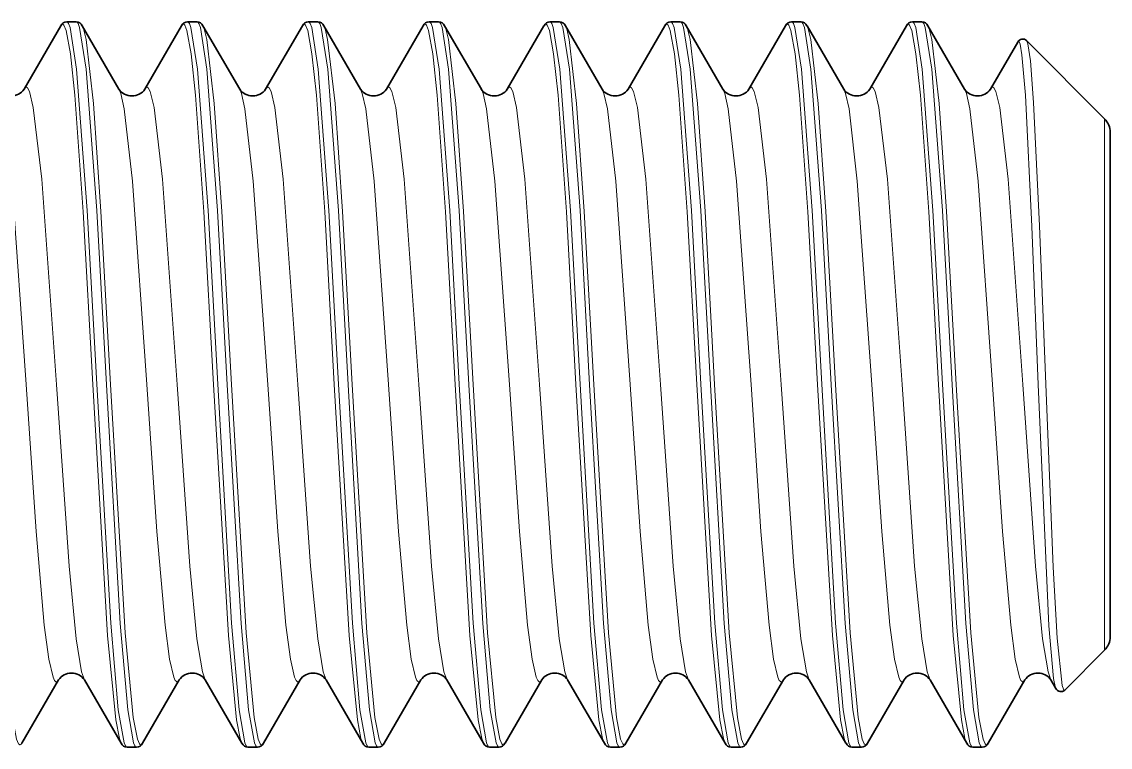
# Model space of a CAD drawing. Extents: x -131 to 1002, y -402 to 783.
# Drawn here: x -117.084 to -112.579, y 240.122 to 243.122 of the extents above; entities that cross this region are included whole.
import ezdxf

# ---------------------------------------------------------------- set-up
doc = ezdxf.new("R2010")
doc.units = 0

msp = doc.modelspace()

# ---------------------------------------------------------------- linework, layer by layer
at = {"color": 7, "lineweight": 35, "ltscale": 0.007572}
for p, q in [((-116.9224, 243.1056), (-117.0744, 242.8437)), ((-116.8337, 243.1056), (-116.6816, 242.8437)), ((-116.4224, 243.1056), (-116.5744, 242.8437)), ((-116.3337, 243.1056), (-116.1816, 242.8437)), ((-115.9224, 243.1056), (-116.0744, 242.8437)), ((-115.8337, 243.1056), (-115.6816, 242.8437)), ((-115.4224, 243.1056), (-115.5744, 242.8437)), ((-115.3337, 243.1056), (-115.1816, 242.8437)), ((-114.9224, 243.1056), (-115.0744, 242.8437)), ((-114.8337, 243.1056), (-114.6816, 242.8437)), ((-114.4224, 243.1056), (-114.5744, 242.8437)), ((-114.3337, 243.1056), (-114.1816, 242.8437)), ((-113.9224, 243.1056), (-114.0744, 242.8437)), ((-113.8337, 243.1056), (-113.6816, 242.8437)), ((-113.4224, 243.1056), (-113.5744, 242.8437)), ((-113.3337, 243.1056), (-113.1816, 242.8437)), ((-116.6724, 240.1383), (-116.8244, 240.4003)), ((-116.1724, 240.1383), (-116.3244, 240.4003)), ((-115.6724, 240.1383), (-115.8244, 240.4003)), ((-115.1724, 240.1383), (-115.3244, 240.4003)), ((-114.6724, 240.1383), (-114.8244, 240.4003)), ((-114.1724, 240.1383), (-114.3244, 240.4003)), ((-113.6724, 240.1383), (-113.8244, 240.4003)), ((-113.1724, 240.1383), (-113.3244, 240.4003))]:
    msp.add_line(p, q, dxfattribs=at)
at = {"color": 7, "lineweight": 35, "ltscale": 0.00098381}
for p, q in [((-116.8583, 243.122), (-116.8977, 243.122)), ((-116.3583, 243.122), (-116.3977, 243.122)), ((-115.8583, 243.122), (-115.8977, 243.122)), ((-115.3583, 243.122), (-115.3977, 243.122)), ((-114.8583, 243.122), (-114.8977, 243.122)), ((-114.3583, 243.122), (-114.3977, 243.122)), ((-113.8583, 243.122), (-113.8977, 243.122)), ((-113.3583, 243.122), (-113.3977, 243.122)), ((-116.6083, 240.122), (-116.6477, 240.122)), ((-116.1083, 240.122), (-116.1477, 240.122)), ((-115.6083, 240.122), (-115.6477, 240.122)), ((-115.1083, 240.122), (-115.1477, 240.122)), ((-114.6083, 240.122), (-114.6477, 240.122)), ((-114.1083, 240.122), (-114.1477, 240.122)), ((-113.6083, 240.122), (-113.6477, 240.122)), ((-113.1083, 240.122), (-113.1477, 240.122))]:
    msp.add_line(p, q, dxfattribs=at)
at = {"color": 7, "lineweight": 35, "ltscale": 0.011418}
msp.add_line((-112.6022, 242.7211), (-112.9251, 243.0441), dxfattribs=at)
at = {"color": 7, "lineweight": 35, "ltscale": 0.005623}
msp.add_line((-112.9615, 243.0382), (-113.0744, 242.8437), dxfattribs=at)
at = {"color": 7, "lineweight": 13, "ltscale": 0.014305}
msp.add_line((-112.6022, 242.7211), (-112.6022, 242.149), dxfattribs=at)
at = {"color": 7, "lineweight": 35, "ltscale": 0.013569}
msp.add_line((-112.5788, 242.6646), (-112.5788, 242.1218), dxfattribs=at)
at = {"color": 7, "lineweight": 13, "ltscale": 0.017866}
for p, q in [((-116.7901, 241.622), (-116.8298, 242.3355)), ((-116.2901, 241.622), (-116.3298, 242.3355)), ((-115.7901, 241.622), (-115.8298, 242.3355)), ((-115.2901, 241.622), (-115.3298, 242.3355)), ((-114.7901, 241.622), (-114.8298, 242.3355)), ((-114.2901, 241.622), (-114.3298, 242.3355)), ((-113.7901, 241.622), (-113.8298, 242.3355)), ((-113.2901, 241.622), (-113.3298, 242.3355))]:
    msp.add_line(p, q, dxfattribs=at)
at = {"color": 7, "lineweight": 13, "ltscale": 0.017982}
for p, q in [((-116.7728, 241.6229), (-116.8125, 242.3411)), ((-116.2728, 241.6229), (-116.3125, 242.3411)), ((-115.7728, 241.6229), (-115.8125, 242.3411)), ((-115.2728, 241.6229), (-115.3125, 242.3411)), ((-114.7728, 241.6229), (-114.8125, 242.3411)), ((-114.2728, 241.6229), (-114.3125, 242.3411)), ((-113.7728, 241.6229), (-113.8125, 242.3411)), ((-113.2728, 241.6229), (-113.3125, 242.3411))]:
    msp.add_line(p, q, dxfattribs=at)
at = {"color": 7, "lineweight": 13, "ltscale": 0.018029}
for p, q in [((-116.7731, 242.3411), (-116.7333, 241.621)), ((-116.2731, 242.3411), (-116.2333, 241.621)), ((-115.7731, 242.3411), (-115.7333, 241.621)), ((-115.2731, 242.3411), (-115.2333, 241.621)), ((-114.7731, 242.3411), (-114.7333, 241.621)), ((-114.2731, 242.3411), (-114.2333, 241.621)), ((-113.7731, 242.3411), (-113.7333, 241.621)), ((-113.2731, 242.3411), (-113.2333, 241.621))]:
    msp.add_line(p, q, dxfattribs=at)
at = {"color": 7, "lineweight": 13, "ltscale": 0.017906}
for p, q in [((-116.7558, 242.3371), (-116.716, 241.622)), ((-116.2558, 242.3371), (-116.216, 241.622)), ((-115.7558, 242.3371), (-115.716, 241.622)), ((-115.2558, 242.3371), (-115.216, 241.622)), ((-114.7558, 242.3371), (-114.716, 241.622)), ((-114.2558, 242.3371), (-114.216, 241.622)), ((-113.7558, 242.3371), (-113.716, 241.622)), ((-113.2558, 242.3371), (-113.216, 241.622))]:
    msp.add_line(p, q, dxfattribs=at)
at = {"color": 7, "lineweight": 13, "ltscale": 0.016384}
msp.add_line((-112.8459, 241.623), (-112.8711, 242.2779), dxfattribs=at)
at = {"color": 7, "lineweight": 13, "ltscale": 0.016338}
msp.add_line((-112.8774, 241.622), (-112.9026, 242.275), dxfattribs=at)
at = {"color": 7, "lineweight": 13, "ltscale": 0.040654}
msp.add_line((-112.6022, 242.149), (-112.6022, 240.5228), dxfattribs=at)
at = {"color": 7, "lineweight": 35, "ltscale": 0.038561}
msp.add_line((-112.5788, 242.1218), (-112.5788, 240.5794), dxfattribs=at)
at = {"color": 7, "lineweight": 35, "ltscale": 0.005814}
msp.add_line((-112.6022, 240.5228), (-112.7666, 240.3584), dxfattribs=at)
at = {"color": 7, "lineweight": 35, "ltscale": 0.007571}
for p, q in [((-117.0837, 240.1383), (-116.9316, 240.4003)), ((-116.5837, 240.1383), (-116.4316, 240.4003)), ((-116.0837, 240.1383), (-115.9316, 240.4003)), ((-115.5837, 240.1383), (-115.4316, 240.4003)), ((-115.0837, 240.1383), (-114.9316, 240.4003)), ((-114.5837, 240.1383), (-114.4316, 240.4003)), ((-114.0837, 240.1383), (-113.9316, 240.4003)), ((-113.5837, 240.1383), (-113.4316, 240.4003)), ((-113.0837, 240.1383), (-112.9316, 240.4003))]:
    msp.add_line(p, q, dxfattribs=at)
at = {"color": 7, "lineweight": 35, "ltscale": 0.001035}
msp.add_line((-112.8036, 240.3644), (-112.8244, 240.4003), dxfattribs=at)
at = {"color": 7, "lineweight": 13}
for points in [[(-116.9224, 243.1056), (-116.9179, 243.111), (-116.9157, 243.1119), (-116.9135, 243.1117), (-116.912, 243.1109), (-116.909, 243.1077), (-116.9001, 243.0858), (-116.8827, 242.9902), (-116.8642, 242.8181), (-116.8298, 242.3355)], [(-116.8977, 243.122), (-116.8961, 243.1217), (-116.893, 243.1194), (-116.8899, 243.1148), (-116.8837, 243.0989), (-116.8566, 242.9266), (-116.8125, 242.3411)], [(-116.8583, 243.122), (-116.8568, 243.1217), (-116.8537, 243.1194), (-116.8506, 243.1148), (-116.8444, 243.0989), (-116.8173, 242.9266), (-116.7731, 242.3411)], [(-116.8337, 243.1056), (-116.8283, 243.093), (-116.8177, 243.0486), (-116.7872, 242.7848), (-116.7558, 242.3371)], [(-116.4224, 243.1056), (-116.4179, 243.111), (-116.4157, 243.1119), (-116.4135, 243.1117), (-116.412, 243.1109), (-116.409, 243.1077), (-116.4001, 243.0858), (-116.3827, 242.9902), (-116.3642, 242.8181), (-116.3298, 242.3355)], [(-116.3977, 243.122), (-116.3961, 243.1217), (-116.393, 243.1194), (-116.3899, 243.1148), (-116.3837, 243.0989), (-116.3566, 242.9266), (-116.3125, 242.3411)], [(-116.3583, 243.122), (-116.3568, 243.1217), (-116.3537, 243.1194), (-116.3506, 243.1148), (-116.3444, 243.0989), (-116.3173, 242.9266), (-116.2731, 242.3411)], [(-116.3337, 243.1056), (-116.3283, 243.093), (-116.3177, 243.0486), (-116.2872, 242.7848), (-116.2558, 242.3371)], [(-115.9224, 243.1056), (-115.9179, 243.111), (-115.9157, 243.1119), (-115.9135, 243.1117), (-115.912, 243.1109), (-115.909, 243.1077), (-115.9001, 243.0858), (-115.8827, 242.9902), (-115.8642, 242.8181), (-115.8298, 242.3355)], [(-115.8977, 243.122), (-115.8961, 243.1217), (-115.893, 243.1194), (-115.8899, 243.1148), (-115.8837, 243.0989), (-115.8566, 242.9266), (-115.8125, 242.3411)], [(-115.8583, 243.122), (-115.8568, 243.1217), (-115.8537, 243.1194), (-115.8506, 243.1148), (-115.8444, 243.0989), (-115.8173, 242.9266), (-115.7731, 242.3411)], [(-115.8337, 243.1056), (-115.8283, 243.093), (-115.8177, 243.0486), (-115.7872, 242.7848), (-115.7558, 242.3371)], [(-115.4224, 243.1056), (-115.4179, 243.111), (-115.4157, 243.1119), (-115.4135, 243.1117), (-115.412, 243.1109), (-115.409, 243.1077), (-115.4001, 243.0858), (-115.3827, 242.9902), (-115.3642, 242.8181), (-115.3298, 242.3355)], [(-115.3977, 243.122), (-115.3961, 243.1217), (-115.393, 243.1194), (-115.3899, 243.1148), (-115.3837, 243.0989), (-115.3566, 242.9266), (-115.3125, 242.3411)], [(-115.3583, 243.122), (-115.3568, 243.1217), (-115.3537, 243.1194), (-115.3506, 243.1148), (-115.3444, 243.0989), (-115.3173, 242.9266), (-115.2731, 242.3411)], [(-115.3337, 243.1056), (-115.3283, 243.093), (-115.3177, 243.0486), (-115.2872, 242.7848), (-115.2558, 242.3371)], [(-114.9224, 243.1056), (-114.9179, 243.111), (-114.9157, 243.1119), (-114.9135, 243.1117), (-114.912, 243.1109), (-114.909, 243.1077), (-114.9001, 243.0858), (-114.8827, 242.9902), (-114.8642, 242.8181), (-114.8298, 242.3355)], [(-114.8977, 243.122), (-114.8961, 243.1217), (-114.893, 243.1194), (-114.8899, 243.1148), (-114.8837, 243.0989), (-114.8566, 242.9266), (-114.8125, 242.3411)], [(-114.8583, 243.122), (-114.8568, 243.1217), (-114.8537, 243.1194), (-114.8506, 243.1148), (-114.8444, 243.0989), (-114.8173, 242.9266), (-114.7731, 242.3411)], [(-114.8337, 243.1056), (-114.8283, 243.093), (-114.8177, 243.0486), (-114.7872, 242.7848), (-114.7558, 242.3371)], [(-114.4224, 243.1056), (-114.4179, 243.111), (-114.4157, 243.1119), (-114.4135, 243.1117), (-114.412, 243.1109), (-114.409, 243.1077), (-114.4001, 243.0858), (-114.3827, 242.9902), (-114.3642, 242.8181), (-114.3298, 242.3355)], [(-114.3977, 243.122), (-114.3961, 243.1217), (-114.393, 243.1194), (-114.3899, 243.1148), (-114.3837, 243.0989), (-114.3566, 242.9266), (-114.3125, 242.3411)], [(-114.3583, 243.122), (-114.3568, 243.1217), (-114.3537, 243.1194), (-114.3506, 243.1148), (-114.3444, 243.0989), (-114.3173, 242.9266), (-114.2731, 242.3411)], [(-114.3337, 243.1056), (-114.3283, 243.093), (-114.3177, 243.0486), (-114.2872, 242.7848), (-114.2558, 242.3371)], [(-113.9224, 243.1056), (-113.9179, 243.111), (-113.9157, 243.1119), (-113.9135, 243.1117), (-113.912, 243.1109), (-113.909, 243.1077), (-113.9001, 243.0858), (-113.8827, 242.9902), (-113.8642, 242.8181), (-113.8298, 242.3355)], [(-113.8977, 243.122), (-113.8961, 243.1217), (-113.893, 243.1194), (-113.8899, 243.1148), (-113.8837, 243.0989), (-113.8566, 242.9266), (-113.8125, 242.3411)], [(-113.8583, 243.122), (-113.8568, 243.1217), (-113.8537, 243.1194), (-113.8506, 243.1148), (-113.8444, 243.0989), (-113.8173, 242.9266), (-113.7731, 242.3411)], [(-113.8337, 243.1056), (-113.8283, 243.093), (-113.8177, 243.0486), (-113.7872, 242.7848), (-113.7558, 242.3371)], [(-113.4224, 243.1056), (-113.4179, 243.111), (-113.4157, 243.1119), (-113.4135, 243.1117), (-113.412, 243.1109), (-113.409, 243.1077), (-113.4001, 243.0858), (-113.3827, 242.9902), (-113.3642, 242.8181), (-113.3298, 242.3355)], [(-113.3977, 243.122), (-113.3961, 243.1217), (-113.393, 243.1194), (-113.3899, 243.1148), (-113.3837, 243.0989), (-113.3566, 242.9266), (-113.3125, 242.3411)], [(-113.3583, 243.122), (-113.3568, 243.1217), (-113.3537, 243.1194), (-113.3506, 243.1148), (-113.3444, 243.0989), (-113.3173, 242.9266), (-113.2731, 242.3411)], [(-113.3337, 243.1056), (-113.3283, 243.093), (-113.3177, 243.0486), (-113.2872, 242.7848), (-113.2558, 242.3371)], [(-112.8711, 242.2779), (-112.8959, 242.7881), (-112.9094, 242.96), (-112.9198, 243.0309), (-112.9234, 243.0414), (-112.9251, 243.0441)], [(-112.9026, 242.275), (-112.9296, 242.8185), (-112.9443, 242.9861), (-112.9519, 243.0291), (-112.9557, 243.0389), (-112.957, 243.0403), (-112.9586, 243.0409), (-112.9596, 243.0405), (-112.9615, 243.0382)], [(-117.0655, 241.622), (-117.1255, 242.4635), (-117.1599, 242.7616), (-117.1743, 242.8258), (-117.1816, 242.8437)], [(-116.9405, 241.622), (-117.0012, 242.4708), (-117.036, 242.7678), (-117.0519, 242.8334), (-117.0601, 242.8484), (-117.0641, 242.8512), (-117.0682, 242.8506), (-117.0723, 242.8468), (-117.0744, 242.8437)], [(-116.5655, 241.622), (-116.6255, 242.4635), (-116.6599, 242.7616), (-116.6743, 242.8258), (-116.6816, 242.8437)], [(-116.4405, 241.622), (-116.5012, 242.4708), (-116.536, 242.7678), (-116.5519, 242.8334), (-116.5601, 242.8484), (-116.5641, 242.8512), (-116.5682, 242.8506), (-116.5723, 242.8468), (-116.5744, 242.8437)], [(-116.0655, 241.622), (-116.1255, 242.4635), (-116.1599, 242.7616), (-116.1743, 242.8258), (-116.1816, 242.8437)], [(-115.9405, 241.622), (-116.0012, 242.4708), (-116.036, 242.7678), (-116.0519, 242.8334), (-116.0601, 242.8484), (-116.0641, 242.8512), (-116.0682, 242.8506), (-116.0723, 242.8468), (-116.0744, 242.8437)], [(-115.5655, 241.622), (-115.6255, 242.4635), (-115.6599, 242.7616), (-115.6743, 242.8258), (-115.6816, 242.8437)], [(-115.4405, 241.622), (-115.5012, 242.4708), (-115.536, 242.7678), (-115.5519, 242.8334), (-115.5601, 242.8484), (-115.5641, 242.8512), (-115.5682, 242.8506), (-115.5723, 242.8468), (-115.5744, 242.8437)], [(-115.0655, 241.622), (-115.1255, 242.4635), (-115.1599, 242.7616), (-115.1743, 242.8258), (-115.1816, 242.8437)], [(-114.9405, 241.622), (-115.0012, 242.4708), (-115.036, 242.7678), (-115.0519, 242.8334), (-115.0601, 242.8484), (-115.0641, 242.8512), (-115.0682, 242.8506), (-115.0723, 242.8468), (-115.0744, 242.8437)], [(-114.5655, 241.622), (-114.6255, 242.4635), (-114.6599, 242.7616), (-114.6743, 242.8258), (-114.6816, 242.8437)], [(-114.4405, 241.622), (-114.5012, 242.4708), (-114.536, 242.7678), (-114.5519, 242.8334), (-114.5601, 242.8484), (-114.5641, 242.8512), (-114.5682, 242.8506), (-114.5723, 242.8468), (-114.5744, 242.8437)], [(-114.0655, 241.622), (-114.1255, 242.4635), (-114.1599, 242.7616), (-114.1743, 242.8258), (-114.1816, 242.8437)], [(-113.9405, 241.622), (-114.0012, 242.4708), (-114.036, 242.7678), (-114.0519, 242.8334), (-114.0601, 242.8484), (-114.0641, 242.8512), (-114.0682, 242.8506), (-114.0723, 242.8468), (-114.0744, 242.8437)], [(-113.5655, 241.622), (-113.6255, 242.4635), (-113.6599, 242.7616), (-113.6743, 242.8258), (-113.6816, 242.8437)], [(-113.4405, 241.622), (-113.5012, 242.4708), (-113.536, 242.7678), (-113.5519, 242.8334), (-113.5601, 242.8484), (-113.5641, 242.8512), (-113.5682, 242.8506), (-113.5723, 242.8468), (-113.5744, 242.8437)], [(-113.0655, 241.622), (-113.1255, 242.4635), (-113.1599, 242.7616), (-113.1743, 242.8258), (-113.1816, 242.8437)], [(-112.9405, 241.622), (-113.0012, 242.4708), (-113.036, 242.7678), (-113.0519, 242.8334), (-113.0601, 242.8484), (-113.0641, 242.8512), (-113.0682, 242.8506), (-113.0723, 242.8468), (-113.0744, 242.8437)], [(-117.216, 241.622), (-117.1555, 240.5952), (-117.1221, 240.2444), (-117.1052, 240.1557), (-117.0966, 240.1357), (-117.0937, 240.1329), (-117.0923, 240.1322), (-117.0901, 240.1321), (-117.088, 240.1331), (-117.0837, 240.1383)], [(-116.9316, 240.4003), (-116.9357, 240.3949), (-116.9377, 240.3934), (-116.9407, 240.3926), (-116.9422, 240.3929), (-116.9453, 240.3948), (-116.9483, 240.3984), (-116.9543, 240.4109), (-116.9719, 240.4866), (-116.9905, 240.6271), (-117.0243, 241.0136), (-117.0655, 241.622)], [(-116.8244, 240.4003), (-116.8363, 240.4342), (-116.8589, 240.5707), (-116.8882, 240.8704), (-116.9405, 241.622)], [(-116.7901, 241.622), (-116.7287, 240.5837), (-116.6948, 240.2347), (-116.6799, 240.158), (-116.6724, 240.1383)], [(-116.7728, 241.6229), (-116.7155, 240.6346), (-116.6841, 240.2763), (-116.66, 240.14), (-116.6546, 240.1276), (-116.6518, 240.124), (-116.6491, 240.1222), (-116.6477, 240.122)], [(-116.7333, 241.621), (-116.6761, 240.6338), (-116.6447, 240.276), (-116.6207, 240.1399), (-116.6152, 240.1275), (-116.6125, 240.124), (-116.6097, 240.1222), (-116.6083, 240.122)], [(-116.716, 241.622), (-116.6555, 240.5952), (-116.6221, 240.2444), (-116.6052, 240.1557), (-116.5966, 240.1357), (-116.5937, 240.1329), (-116.5923, 240.1322), (-116.5901, 240.1321), (-116.588, 240.1331), (-116.5837, 240.1383)], [(-116.4316, 240.4003), (-116.4357, 240.3949), (-116.4377, 240.3934), (-116.4407, 240.3926), (-116.4422, 240.3929), (-116.4453, 240.3948), (-116.4483, 240.3984), (-116.4543, 240.4109), (-116.4719, 240.4866), (-116.4905, 240.6271), (-116.5243, 241.0136), (-116.5655, 241.622)], [(-116.3244, 240.4003), (-116.3363, 240.4342), (-116.3589, 240.5707), (-116.3882, 240.8704), (-116.4405, 241.622)], [(-116.2901, 241.622), (-116.2287, 240.5837), (-116.1948, 240.2347), (-116.1799, 240.158), (-116.1724, 240.1383)], [(-116.2728, 241.6229), (-116.2155, 240.6346), (-116.1841, 240.2763), (-116.16, 240.14), (-116.1546, 240.1276), (-116.1518, 240.124), (-116.1491, 240.1222), (-116.1477, 240.122)], [(-116.2333, 241.621), (-116.1761, 240.6338), (-116.1447, 240.276), (-116.1207, 240.1399), (-116.1152, 240.1275), (-116.1125, 240.124), (-116.1097, 240.1222), (-116.1083, 240.122)], [(-116.216, 241.622), (-116.1555, 240.5952), (-116.1221, 240.2444), (-116.1052, 240.1557), (-116.0966, 240.1357), (-116.0937, 240.1329), (-116.0923, 240.1322), (-116.0901, 240.1321), (-116.088, 240.1331), (-116.0837, 240.1383)], [(-115.9316, 240.4003), (-115.9357, 240.3949), (-115.9377, 240.3934), (-115.9407, 240.3926), (-115.9422, 240.3929), (-115.9453, 240.3948), (-115.9483, 240.3984), (-115.9543, 240.4109), (-115.9719, 240.4866), (-115.9905, 240.6271), (-116.0243, 241.0136), (-116.0655, 241.622)], [(-115.8244, 240.4003), (-115.8363, 240.4342), (-115.8589, 240.5707), (-115.8882, 240.8704), (-115.9405, 241.622)], [(-115.7901, 241.622), (-115.7287, 240.5837), (-115.6948, 240.2347), (-115.6799, 240.158), (-115.6724, 240.1383)], [(-115.7728, 241.6229), (-115.7155, 240.6346), (-115.6841, 240.2763), (-115.66, 240.14), (-115.6546, 240.1276), (-115.6518, 240.124), (-115.6491, 240.1222), (-115.6477, 240.122)], [(-115.7333, 241.621), (-115.6761, 240.6338), (-115.6447, 240.276), (-115.6207, 240.1399), (-115.6152, 240.1275), (-115.6125, 240.124), (-115.6097, 240.1222), (-115.6083, 240.122)], [(-115.716, 241.622), (-115.6555, 240.5952), (-115.6221, 240.2444), (-115.6052, 240.1557), (-115.5966, 240.1357), (-115.5937, 240.1329), (-115.5923, 240.1322), (-115.5901, 240.1321), (-115.588, 240.1331), (-115.5837, 240.1383)], [(-115.4316, 240.4003), (-115.4357, 240.3949), (-115.4377, 240.3934), (-115.4407, 240.3926), (-115.4422, 240.3929), (-115.4453, 240.3948), (-115.4483, 240.3984), (-115.4543, 240.4109), (-115.4719, 240.4866), (-115.4905, 240.6271), (-115.5243, 241.0136), (-115.5655, 241.622)], [(-115.3244, 240.4003), (-115.3363, 240.4342), (-115.3589, 240.5707), (-115.3882, 240.8704), (-115.4405, 241.622)], [(-115.2901, 241.622), (-115.2287, 240.5837), (-115.1948, 240.2347), (-115.1799, 240.158), (-115.1724, 240.1383)], [(-115.2728, 241.6229), (-115.2155, 240.6346), (-115.1841, 240.2763), (-115.16, 240.14), (-115.1546, 240.1276), (-115.1518, 240.124), (-115.1491, 240.1222), (-115.1477, 240.122)], [(-115.2333, 241.621), (-115.1761, 240.6338), (-115.1447, 240.276), (-115.1207, 240.1399), (-115.1152, 240.1275), (-115.1125, 240.124), (-115.1097, 240.1222), (-115.1083, 240.122)], [(-115.216, 241.622), (-115.1555, 240.5952), (-115.1221, 240.2444), (-115.1052, 240.1557), (-115.0966, 240.1357), (-115.0937, 240.1329), (-115.0923, 240.1322), (-115.0901, 240.1321), (-115.088, 240.1331), (-115.0837, 240.1383)], [(-114.9316, 240.4003), (-114.9357, 240.3949), (-114.9377, 240.3934), (-114.9407, 240.3926), (-114.9422, 240.3929), (-114.9453, 240.3948), (-114.9483, 240.3984), (-114.9543, 240.4109), (-114.9719, 240.4866), (-114.9905, 240.6271), (-115.0243, 241.0136), (-115.0655, 241.622)], [(-114.8244, 240.4003), (-114.8363, 240.4342), (-114.8589, 240.5707), (-114.8882, 240.8704), (-114.9405, 241.622)], [(-114.7901, 241.622), (-114.7287, 240.5837), (-114.6948, 240.2347), (-114.6799, 240.158), (-114.6724, 240.1383)], [(-114.7728, 241.6229), (-114.7155, 240.6346), (-114.6841, 240.2763), (-114.66, 240.14), (-114.6546, 240.1276), (-114.6518, 240.124), (-114.6491, 240.1222), (-114.6477, 240.122)], [(-114.7333, 241.621), (-114.6761, 240.6338), (-114.6447, 240.276), (-114.6207, 240.1399), (-114.6152, 240.1275), (-114.6125, 240.124), (-114.6097, 240.1222), (-114.6083, 240.122)], [(-114.716, 241.622), (-114.6555, 240.5952), (-114.6221, 240.2444), (-114.6052, 240.1557), (-114.5966, 240.1357), (-114.5937, 240.1329), (-114.5923, 240.1322), (-114.5901, 240.1321), (-114.588, 240.1331), (-114.5837, 240.1383)], [(-114.4316, 240.4003), (-114.4357, 240.3949), (-114.4377, 240.3934), (-114.4407, 240.3926), (-114.4422, 240.3929), (-114.4453, 240.3948), (-114.4483, 240.3984), (-114.4543, 240.4109), (-114.4719, 240.4866), (-114.4905, 240.6271), (-114.5243, 241.0136), (-114.5655, 241.622)], [(-114.3244, 240.4003), (-114.3363, 240.4342), (-114.3589, 240.5707), (-114.3882, 240.8704), (-114.4405, 241.622)], [(-114.2901, 241.622), (-114.2287, 240.5837), (-114.1948, 240.2347), (-114.1799, 240.158), (-114.1724, 240.1383)], [(-114.2728, 241.6229), (-114.2155, 240.6346), (-114.1841, 240.2763), (-114.16, 240.14), (-114.1546, 240.1276), (-114.1518, 240.124), (-114.1491, 240.1222), (-114.1477, 240.122)], [(-114.2333, 241.621), (-114.1761, 240.6338), (-114.1447, 240.276), (-114.1207, 240.1399), (-114.1152, 240.1275), (-114.1125, 240.124), (-114.1097, 240.1222), (-114.1083, 240.122)], [(-114.216, 241.622), (-114.1555, 240.5952), (-114.1221, 240.2444), (-114.1052, 240.1557), (-114.0966, 240.1357), (-114.0937, 240.1329), (-114.0923, 240.1322), (-114.0901, 240.1321), (-114.088, 240.1331), (-114.0837, 240.1383)], [(-113.9316, 240.4003), (-113.9357, 240.3949), (-113.9377, 240.3934), (-113.9407, 240.3926), (-113.9422, 240.3929), (-113.9453, 240.3948), (-113.9483, 240.3984), (-113.9543, 240.4109), (-113.9719, 240.4866), (-113.9905, 240.6271), (-114.0243, 241.0136), (-114.0655, 241.622)], [(-113.8244, 240.4003), (-113.8363, 240.4342), (-113.8589, 240.5707), (-113.8882, 240.8704), (-113.9405, 241.622)], [(-113.7901, 241.622), (-113.7287, 240.5837), (-113.6948, 240.2347), (-113.6799, 240.158), (-113.6724, 240.1383)], [(-113.7728, 241.6229), (-113.7155, 240.6346), (-113.6841, 240.2763), (-113.66, 240.14), (-113.6546, 240.1276), (-113.6518, 240.124), (-113.6491, 240.1222), (-113.6477, 240.122)], [(-113.7333, 241.621), (-113.6761, 240.6338), (-113.6447, 240.276), (-113.6207, 240.1399), (-113.6152, 240.1275), (-113.6125, 240.124), (-113.6097, 240.1222), (-113.6083, 240.122)], [(-113.716, 241.622), (-113.6555, 240.5952), (-113.6221, 240.2444), (-113.6052, 240.1557), (-113.5966, 240.1357), (-113.5937, 240.1329), (-113.5923, 240.1322), (-113.5901, 240.1321), (-113.588, 240.1331), (-113.5837, 240.1383)], [(-113.4316, 240.4003), (-113.4357, 240.3949), (-113.4377, 240.3934), (-113.4407, 240.3926), (-113.4422, 240.3929), (-113.4453, 240.3948), (-113.4483, 240.3984), (-113.4543, 240.4109), (-113.4719, 240.4866), (-113.4905, 240.6271), (-113.5243, 241.0136), (-113.5655, 241.622)], [(-113.3244, 240.4003), (-113.3363, 240.4342), (-113.3589, 240.5707), (-113.3882, 240.8704), (-113.4405, 241.622)], [(-113.2901, 241.622), (-113.2287, 240.5837), (-113.1948, 240.2347), (-113.1799, 240.158), (-113.1724, 240.1383)], [(-113.2728, 241.6229), (-113.2155, 240.6346), (-113.1841, 240.2763), (-113.16, 240.14), (-113.1546, 240.1276), (-113.1518, 240.124), (-113.1491, 240.1222), (-113.1477, 240.122)], [(-113.2333, 241.621), (-113.1761, 240.6338), (-113.1447, 240.276), (-113.1207, 240.1399), (-113.1152, 240.1275), (-113.1125, 240.124), (-113.1097, 240.1222), (-113.1083, 240.122)], [(-113.216, 241.622), (-113.1555, 240.5952), (-113.1221, 240.2444), (-113.1052, 240.1557), (-113.0966, 240.1357), (-113.0937, 240.1329), (-113.0923, 240.1322), (-113.0901, 240.1321), (-113.088, 240.1331), (-113.0837, 240.1383)], [(-112.9316, 240.4003), (-112.9357, 240.3949), (-112.9377, 240.3934), (-112.9407, 240.3926), (-112.9422, 240.3929), (-112.9453, 240.3948), (-112.9483, 240.3984), (-112.9543, 240.4109), (-112.9719, 240.4866), (-112.9905, 240.6271), (-113.0243, 241.0136), (-113.0655, 241.622)], [(-112.8244, 240.4003), (-112.8363, 240.4341), (-112.8589, 240.5706), (-112.8882, 240.8704), (-112.9405, 241.622)], [(-112.8036, 240.3644), (-112.807, 240.373), (-112.8136, 240.4067), (-112.8329, 240.6234), (-112.8774, 241.622)], [(-112.7666, 240.3584), (-112.7678, 240.3575), (-112.769, 240.3574), (-112.7702, 240.358), (-112.7726, 240.3613), (-112.7774, 240.3765), (-112.7982, 240.5724), (-112.8149, 240.8668), (-112.8459, 241.623)]]:
    msp.add_lwpolyline(points, dxfattribs=at)
at = {"color": 7, "lineweight": 35}
for centre, radius, start, end in [((-116.896, 243.0931), 0.0291, 93.2899, 154.5263), ((-116.8598, 243.0934), 0.0287, 25.1025, 87.1259), ((-116.396, 243.0931), 0.0291, 93.2899, 154.5263), ((-116.3598, 243.0934), 0.0287, 25.1025, 87.1259), ((-115.896, 243.0931), 0.0291, 93.2899, 154.5263), ((-115.8598, 243.0934), 0.0287, 25.1025, 87.1259), ((-115.396, 243.0931), 0.0291, 93.2899, 154.5263), ((-115.3598, 243.0934), 0.0287, 25.1025, 87.1259), ((-114.896, 243.0931), 0.0291, 93.2899, 154.5263), ((-114.8598, 243.0934), 0.0287, 25.1025, 87.1259), ((-114.396, 243.0931), 0.0291, 93.2899, 154.5263), ((-114.3598, 243.0934), 0.0287, 25.1025, 87.1259), ((-113.896, 243.0931), 0.0291, 93.2899, 154.5263), ((-113.8598, 243.0934), 0.0287, 25.1025, 87.1259), ((-113.396, 243.0931), 0.0291, 93.2899, 154.5263), ((-113.3598, 243.0934), 0.0287, 25.1025, 87.1259), ((-112.9411, 243.028), 0.0227, 45.2793, 153.339), ((-117.127, 242.8785), 0.0632, 269.0833, 326.4742), ((-116.629, 242.8785), 0.0632, 213.5255, 270.9181), ((-116.627, 242.8785), 0.0632, 269.0834, 326.4742), ((-116.129, 242.8785), 0.0632, 213.5255, 270.9181), ((-116.127, 242.8785), 0.0632, 269.0833, 326.4742), ((-115.629, 242.8785), 0.0632, 213.5255, 270.9181), ((-115.627, 242.8785), 0.0632, 269.0833, 326.4742), ((-115.129, 242.8785), 0.0632, 213.5255, 270.9181), ((-115.127, 242.8785), 0.0632, 269.0833, 326.4742), ((-114.629, 242.8785), 0.0632, 213.5255, 270.9181), ((-114.627, 242.8785), 0.0632, 269.0833, 326.4742), ((-114.129, 242.8785), 0.0632, 213.5255, 270.9181), ((-114.127, 242.8785), 0.0632, 269.0833, 326.4742), ((-113.629, 242.8785), 0.0632, 213.5255, 270.9181), ((-113.627, 242.8785), 0.0632, 269.0833, 326.4742), ((-113.129, 242.8785), 0.0632, 213.5255, 270.9181), ((-113.127, 242.8785), 0.0632, 269.0833, 326.4742), ((-112.6588, 242.6646), 0.08, 0.0045, 44.9955), ((-112.6588, 240.5794), 0.08, 315.0045, 359.9955), ((-116.879, 240.3654), 0.0632, 89.0819, 146.4745), ((-116.877, 240.3654), 0.0632, 33.5258, 90.9167), ((-116.379, 240.3654), 0.0632, 89.0819, 146.4745), ((-116.377, 240.3654), 0.0632, 33.5258, 90.9167), ((-115.879, 240.3654), 0.0632, 89.0819, 146.4745), ((-115.877, 240.3654), 0.0632, 33.5258, 90.9167), ((-115.379, 240.3654), 0.0632, 89.0819, 146.4745), ((-115.377, 240.3654), 0.0632, 33.5258, 90.9167), ((-114.879, 240.3654), 0.0632, 89.0819, 146.4745), ((-114.877, 240.3654), 0.0632, 33.5258, 90.9167), ((-114.379, 240.3654), 0.0632, 89.0819, 146.4745), ((-114.377, 240.3654), 0.0632, 33.5258, 90.9167), ((-113.879, 240.3654), 0.0632, 89.0819, 146.4745), ((-113.877, 240.3654), 0.0632, 33.5258, 90.9167), ((-113.379, 240.3654), 0.0632, 89.0819, 146.4745), ((-113.377, 240.3654), 0.0632, 33.5258, 90.9167), ((-112.879, 240.3654), 0.0632, 89.0819, 146.4745), ((-112.877, 240.3654), 0.0632, 33.5038, 90.9187), ((-112.7828, 240.3748), 0.0231, 206.4786, 314.5579), ((-116.646, 240.1509), 0.0291, 205.4737, 266.7101), ((-116.6098, 240.1506), 0.0287, 272.8741, 334.8975), ((-116.146, 240.1509), 0.0291, 205.4737, 266.7101), ((-116.1098, 240.1506), 0.0287, 272.8741, 334.8975), ((-115.646, 240.1509), 0.0291, 205.4737, 266.7101), ((-115.6098, 240.1506), 0.0287, 272.8741, 334.8975), ((-115.146, 240.1509), 0.0291, 205.4737, 266.7101), ((-115.1098, 240.1506), 0.0287, 272.8741, 334.8975), ((-114.646, 240.1509), 0.0291, 205.4737, 266.7101), ((-114.6098, 240.1506), 0.0287, 272.8741, 334.8975), ((-114.146, 240.1509), 0.0291, 205.4737, 266.7101), ((-114.1098, 240.1506), 0.0287, 272.8741, 334.8975), ((-113.646, 240.1509), 0.0291, 205.4737, 266.7101), ((-113.6098, 240.1506), 0.0287, 272.8741, 334.8975), ((-113.146, 240.1509), 0.0291, 205.4737, 266.7101), ((-113.11, 240.1509), 0.0291, 273.2924, 334.5405)]:
    msp.add_arc(centre, radius, start, end, dxfattribs=at)

doc.saveas('drawing.dxf')
